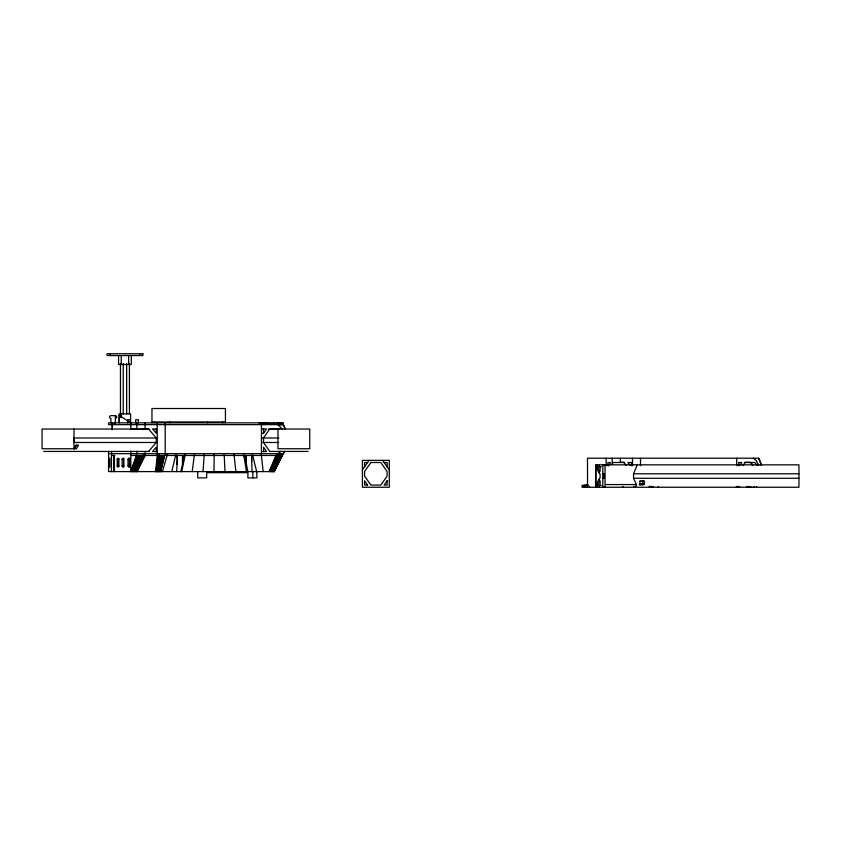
<?xml version="1.0" encoding="UTF-8"?>
<svg xmlns="http://www.w3.org/2000/svg" width="841" height="841" viewBox="0 0 841 841"><rect width="100%" height="100%" fill="white"/><g stroke="black" fill="none" stroke-linecap="round" stroke-linejoin="round"><path stroke-width="1.26" d="M110.896 422.855L110.896 418.376A1.346 1.346 0 0 1 109.551 417.031A1.346 1.346 0 0 1 110.896 415.685L115.375 415.685A1.346 1.346 0 0 1 116.72 417.031A1.346 1.346 0 0 1 115.375 418.376M112.242 429.215L112.242 424.127M115.375 422.855L115.375 415.685M119.348 415.717L119.338 414.613L119.338 422.14L119.348 413.982L130.618 413.898L130.618 422.855L121.136 416.579L121.136 414.613L121.136 415.717M121.125 416.495L121.125 417.399L121.136 413.982L121.125 417.735M213.992 471.601L214.182 453.677M261.467 422.855L261.383 455.475L263.18 471.601M203.017 471.601L204.268 453.677M176.316 455.475L177.346 458.419L176.694 471.601M252.079 471.601L251.627 458.545L252.721 453.677M155.564 471.601L157.235 455.475L157.214 422.855M156.079 471.601L157.95 455.475M180.72 471.601L185.062 453.677M156.542 471.601L158.665 455.475M156.762 471.601L159.002 453.677M192.211 471.601L194.513 453.677M157.015 471.601L159.369 455.475M157.477 471.601L160.074 455.475M157.929 471.601L160.768 455.475M158.381 471.601L161.451 455.475M158.823 471.601L162.124 455.475M181.751 471.601L185.062 455.475M159.254 471.601L162.776 455.475M159.674 471.601L163.417 455.475M160.074 471.601L164.037 455.475M160.81 471.601L164.952 453.677M160.473 471.601L164.636 455.475M171.774 471.601L176.053 453.677M261.887 422.855L261.383 424.642L259.039 422.855M595.733 466.629L596.469 466.629L597.415 469.888L600.106 474.366L600.106 477.72L597.415 482.198L596.469 485.446L595.733 485.446M637.257 464.842L633.525 473.798L633.525 478.277L636.469 484.553L635.428 487.244M162.418 471.601L167.601 453.677M137.493 455.475L132.016 471.601L136.894 455.475L130.818 471.601L130.839 451.154M130.818 471.601L136.473 455.475L136.473 453.677M132.436 471.601L138.124 455.475M132.878 471.601L138.754 455.475M133.32 471.601L139.417 455.475M133.782 471.601L140.09 455.475M134.245 471.601L140.773 455.475M134.718 471.601L141.467 455.475M278.108 453.677L275.89 455.475L269.152 471.601L278.108 453.677L280.883 451.365M145.051 451.533L145.051 455.475L136.662 471.601L143.601 455.475L143.58 453.677M135.201 471.601L142.171 455.475M135.685 471.601L142.886 455.475M136.179 471.601L143.601 455.475M136.662 471.601L144.326 455.475M137.23 471.601L145.051 455.475M281.262 453.677L272.337 471.601L281.293 453.677M269.982 471.601L278.949 453.677M270.634 471.601L279.601 453.677M271.244 471.601L280.211 453.677M271.811 471.601L280.778 453.677M272.799 471.601L281.767 453.677M273.22 471.601L282.177 453.677M273.567 471.601L282.534 453.677M273.861 471.601L282.818 453.677M274.092 471.601L283.049 453.677M274.25 471.601L283.301 453.677A31.191 31.191 0 0 0 284.374 451.407A31.138 31.075 -90 0 1 283.301 453.688M262.318 422.855L261.383 424.642L259.417 422.855M600.106 485.446L600.106 480.842L597.373 485.446L601.22 485.446M73.861 448.747L75.921 445.162L78.476 445.162L76.426 448.747L42.05 448.747L42.05 429.036L148.941 429.036M74.628 448.747L76.689 445.162M608.516 465.756L610.387 462.508M137.493 429.457L148.552 428.952L156.247 437.961L156.247 442.513L148.552 451.533M653.026 486.603L652.353 487.244L653.026 486.603L653.026 487.244M649.946 486.981L650.419 486.466L650.419 487.244M262.36 433.273L263.527 433.273L266.544 428.952L262.36 428.952M740.038 465.105L741.836 462.508L738.661 462.508M743.002 465.515L745.094 462.508M362.408 469.909L369.104 460.363M262.749 422.855L261.383 424.642L259.816 422.855M114.124 423.748L115.017 422.855M273.399 423.748L274.303 422.855M738.85 487.244L739.744 486.35M263.18 422.855L261.383 424.642L260.216 422.855M753.399 487.244L754.388 486.603M151.958 421.961L225.441 421.961M283.301 424.642L108.563 424.642L108.563 422.855L283.301 422.855L283.301 424.642A31.138 31.075 -90 0 1 285.267 429.267A31.191 31.191 0 0 0 283.301 424.642L282.134 422.855M132.594 428.952L135.086 428.952M156.352 428.952L152.547 428.952L156.247 433.273L156.247 428.952M279.654 428.952L269.793 428.952L263.527 437.961L263.527 442.513L269.793 451.533M268.374 429.036L309.761 429.036L309.761 448.747L277.961 448.747L277.961 429.036M156.752 437.993L73.766 437.993L73.766 442.482L156.752 442.482M262.213 437.993L278.718 437.993M262.213 442.482L278.718 442.482M43.743 451.438L148.983 451.438M157.393 451.533L152.547 451.533L156.247 447.202L156.247 451.533M262.329 451.533L266.544 451.533L263.527 447.202L263.527 451.533M269.656 451.438L308.069 451.438M108.584 453.677L283.301 453.677M282.166 455.244L282.219 453.677M114.775 455.475L111.38 455.475L111.38 471.601M130.818 455.475L275.89 455.475M282.397 455.475L281.504 455.475L281.504 457.262M758.593 458.208A31.191 31.191 0 0 1 761.273 465.252A31.138 31.075 -90 0 0 758.593 458.208L587.481 458.208L587.565 485.089M117.225 459.501A1.346 0.578 90 0 1 117.803 458.156A1.346 0.578 90 0 1 118.381 459.501L118.381 465.777A1.346 0.578 90 0 1 117.803 467.123A1.346 0.578 90 0 1 117.225 465.777L117.225 459.501L118.844 459.501A1.346 0.578 90 0 1 119.012 458.555M122.145 459.501A1.346 0.725 -90 0 1 122.87 458.156A1.346 0.725 -90 0 1 123.595 459.501L123.648 465.777A1.346 0.725 -90 0 1 122.87 467.123A1.346 0.725 -90 0 1 122.145 465.777L122.145 459.501L123.648 459.501A1.346 0.725 -90 0 1 124.016 458.334M128.053 459.501A1.346 0.862 -90 0 1 128.915 458.156A1.346 0.862 -90 0 1 129.777 459.501L129.777 465.777A1.346 0.862 -90 0 1 128.915 467.123A1.346 0.862 -90 0 1 128.053 465.777L128.053 459.501L129.419 459.501A1.346 0.862 -90 0 1 129.861 458.334M621.026 462.287L624.054 462.287M745.01 462.287L750.309 462.287M367.591 462.508L364.563 462.508L364.563 466.839M384.106 462.508L387.144 462.508L387.144 466.839M610.461 462.508L607.896 462.508L607.896 465.756M624.295 462.508L613.1 462.508L612.195 464.053L612.195 458.208M631.654 462.508L627.849 462.508L630.067 465.105M744.811 462.508L754.955 462.508L757.037 465.504M117.225 465.777L118.844 465.777A1.346 0.578 90 0 0 119.012 466.723M122.145 465.777L123.648 465.777A1.346 0.725 -90 0 0 124.016 466.934M128.053 465.777L129.419 465.777A1.346 0.862 -90 0 0 129.861 466.934M601.22 466.629L597.373 466.629L600.106 471.244L600.106 466.629M274.334 471.601L108.573 471.601L108.584 451.533M602.818 473.798L604.101 473.798L604.101 478.277L602.818 478.277M633.525 473.798L798.95 473.798M633.525 478.277L798.95 478.277M639.538 481.42L642.902 481.42M639.538 483.659L642.902 483.659M606.046 484.553L636.469 484.553M639.517 484.553L644.469 484.553L644.469 480.968L639.98 480.968L639.98 484.553M639.171 484.742L642.86 484.742M588.185 485.089L583.885 485.089L583.885 487.244M588.479 485.446L582.025 485.446L582.025 487.244L798.95 487.244L798.95 464.842L595.733 464.842L595.733 487.244M746.461 486.592L751.581 487.244M243.575 455.475L245.33 458.545L247.874 471.601M753.42 458.208L756.185 460.521L758.771 465.252M278.119 424.642L282.397 429.267M748.7 486.35L749.594 487.244M264.442 423.748L263.548 422.855L261.383 424.642L260.626 422.855M111.254 422.855L112.147 423.748M623.843 462.508L626.156 465.21M382.602 460.363L389.288 469.909M750.981 462.508L752.874 465.515M750.719 462.508L752.611 465.515M756.385 486.645L756.753 487.244M281.977 422.855L283.049 424.642M281.746 422.855L282.818 424.642M281.451 422.855L282.534 424.642M281.104 422.855L282.177 424.642M280.684 422.855L281.767 424.642M280.221 422.855L281.293 424.642M279.696 422.855L280.778 424.642M279.128 422.855L280.211 424.642M278.518 422.855L279.601 424.642M277.877 422.855L278.949 424.642M277.046 422.855L278.129 424.642L264.042 422.855L261.383 424.642L261.036 422.855M252.721 455.475L256.663 471.601M246.487 471.601L243.533 453.677M235.89 471.601L233.956 453.677M225.01 471.601L224.126 453.677M746.861 486.35L746.861 487.244M738.829 462.508L738.829 465.756M737.893 486.35L737.893 487.244M736.695 458.208L736.695 465.788M658.303 486.466L658.303 487.244M651.67 486.172L651.67 487.244M650.251 486.624L650.251 487.244M649.347 486.172L649.347 487.244M640.506 458.208L640.506 465.788M633.746 486.172L633.746 487.244M632.527 458.208L632.527 465.788M631.549 462.508L631.549 465.756M622.908 486.466L622.908 487.244M620.353 458.208L620.353 462.508M606.13 458.208L606.13 465.788M605.047 464.842L605.047 487.244M602.818 464.842L602.818 487.244M599.402 464.842L599.402 466.629M599.402 470.476L599.402 473.599M599.402 478.487L599.402 481.609M599.402 485.446L599.402 487.244M597.415 464.842L597.415 469.888M597.415 482.198L597.415 487.244M596.153 464.842L596.153 466.629M596.153 485.446L596.153 487.244M595.848 466.629L595.848 485.446M589.436 486.35L589.436 487.244M587.47 486.35L587.575 487.244M586.997 485.089L586.997 487.244M585.599 486.35L585.599 487.244M280.61 456.663L280.61 459.049M263.527 428.952L263.527 433.273M256.862 471.601L256.862 477.867L247.906 477.867L247.906 472.674L206.686 472.674L206.686 477.867L197.73 477.867L197.73 471.601M252.836 471.601L252.836 477.867M251.701 455.475L251.701 461.457M246.266 455.475L246.266 464.453M245.919 455.475L245.919 461.457M225.441 422.855L225.441 408.516L151.958 408.516L151.958 422.855M222.749 421.961L222.749 422.855M207.517 421.961L207.517 422.855M182.865 455.475L182.865 461.362M182.486 455.475L182.486 464.316M177.188 455.475L177.188 461.362M176.799 461.783L176.799 464.316M169.882 421.961L169.882 422.855M165.193 422.855L165.204 453.677M154.649 421.961L154.649 422.855M145.03 422.855L145.051 428.952M139.732 353.756L139.732 355.554M138.397 422.855L138.397 419.722L135.706 419.722L135.706 422.855M136.873 422.855L136.894 429.32M136.894 451.218L136.894 453.677M131.301 355.554L131.301 364.51L118.581 364.51L118.581 355.554M130.839 429.698L130.818 422.855M130.334 422.855L130.334 419.722L127.643 419.722L127.643 422.855M129.419 363.407L129.419 413.804M129.419 459.501L129.419 465.777M128.62 355.554L128.62 364.51M126.665 363.407L126.665 413.804M123.595 459.501L123.595 465.777M123.228 363.407L123.228 413.804M121.272 355.554L121.272 364.51M120.463 363.407L120.463 413.804M119.348 416.579L119.348 422.855M118.844 459.501L118.844 465.777M114.418 455.475L114.439 471.601M113.567 455.475L113.567 471.601M112.263 424.642L112.263 429.762M111.685 422.855L111.685 424.642M111.706 451.533L111.685 455.475M110.16 353.756L110.16 355.554M74.008 429.036L74.008 448.747M737.599 486.35A1.787 1.787 0 0 1 736.043 487.244M642.797 484.689A1.787 1.472 0 0 0 642.86 484.311L642.86 481.22A1.787 1.472 0 0 0 642.619 480.484M109.446 459.154L109.656 467.123L109.656 458.156L109.446 459.154M370.881 462.508L364.563 471.528L364.563 476.08L370.881 485.089L380.826 485.089L387.144 476.08L387.144 471.528L380.826 462.508L370.881 462.508M387.144 480.758L384.106 485.089L387.144 485.089L387.144 480.758M142.865 353.756L107.017 353.756L107.017 355.554L142.865 355.554L142.865 353.756M389.288 460.363L362.408 460.363L362.408 487.244L389.288 487.244L389.288 460.363M367.591 485.089L364.563 485.089L364.563 480.758L367.591 485.089"/></g></svg>
